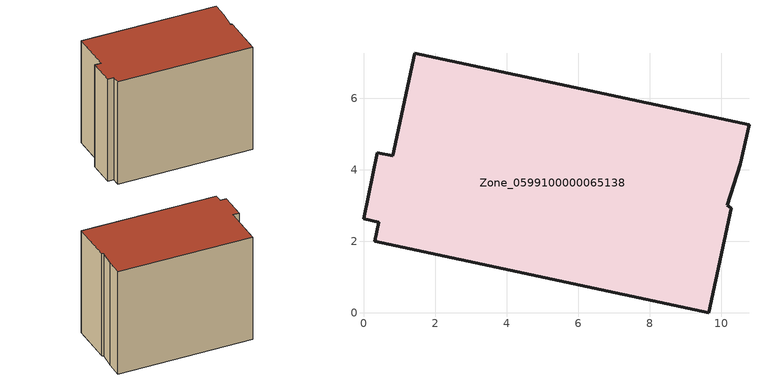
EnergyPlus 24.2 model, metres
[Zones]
Zone_0599100000065138
 floor ground (C_G): 10.17,3.01 10.28,2.93 9.65,0 0.31,2 0.43,2.54 0,2.63 0.39,4.48 0.82,4.39 1.44,7.27 10.78,5.27 10.54,4.17 z0
 wall outside (C_F): 0.82,4.39 0.39,4.48 0,2.63 0.43,2.54 0.31,2 9.65,0 10.28,2.93 10.17,3.01 10.54,4.17 10.78,5.27 1.44,7.27 0.82,4.39 z0:7.77
 roof outside (C_R): 10.54,4.17 10.78,5.27 1.44,7.27 0.82,4.39 0.39,4.48 0,2.63 0.43,2.54 0.31,2 9.65,0 10.28,2.93 10.17,3.01 z7.77
[BUILDING]
Pand.0599100000065138: North Axis=0; Terrain=City; Loads Convergence Tolerance Value=0.04; Temperature Convergence Tolerance Value=0.4; Solar Distribution=FullExterior; Maximum Number of Warmup Days=25; Minimum Number of Warmup Days=1
[Site:Location]
Rotterdam.The.Hague.AP_ZH_NLD Design_Conditions: Latitude=51.96; Longitude=4.45; Time Zone=1; Elevation=-4.5
[SITE:GROUNDTEMPERATURE:BUILDINGSURFACE]
18, 18, 18, 18, 18, 18, 18, 18, 18, 18, 18, 18
[MATERIAL] Thermal Absorptance=0.9; Solar Absorptance=0.7; Visible Absorptance=0.7
Name | Roughness | Thickness | Conductivity | Density | Specific Heat
G.TI.1975-1991 | MediumSmooth | 0.15 | 0.288461 | 540 | 1210
F.TI.1975-1991 | Rough | 0.3 | 0.230769 | 1920 | 840
R.TI.1975-1991 | MediumRough | 0.2 | 0.153846 | 1500 | 1000
[CONSTRUCTION]
C_G: G.TI.1975-1991
C_F: F.TI.1975-1991
C_R: R.TI.1975-1991
[ZONE]
Zone_0599100000065138: Type=1; Multiplier=1; Ceiling Height=Autocalculate; Volume=Autocalculate; Floor Area=autocalculate; Part of Total Floor Area=Yes
[ZONEINFILTRATION:DESIGNFLOWRATE]
Infil_Zone_0599100000065138: Zone or ZoneList or Space or SpaceList=Zone_0599100000065138; Schedule=AlwaysOn; Design Flow Rate Calculation Method=Flow/Area; Flow Rate per Floor Area=0.003; Constant Term Coefficient=1; Temperature Term Coefficient=0; Velocity Term Coefficient=0; Velocity Squared Term Coefficient=0
[HVACTEMPLATE:ZONE:IDEALLOADSAIRSYSTEM]
Zone_0599100000065138: Maximum Heating Supply Air Temperature=50; Minimum Cooling Supply Air Temperature=13; Maximum Heating Supply Air Humidity Ratio=0.0156; Minimum Cooling Supply Air Humidity Ratio=0.0077; Heating Limit=NoLimit; Cooling Limit=NoLimit; Dehumidification Control Type=ConstantSensibleHeatRatio; Cooling Sensible Heat Ratio=0.7; Dehumidification Setpoint=60; Humidification Control Type=None; Humidification Setpoint=30; Outdoor Air Method=None; Outdoor Air Flow Rate per Person=0.00944; Outdoor Air Flow Rate per Zone Floor Area=0; Outdoor Air Flow Rate per Zone=0; Demand Controlled Ventilation Type=None; Outdoor Air Economizer Type=NoEconomizer; Heat Recovery Type=None; Sensible Heat Recovery Effectiveness=0.7; Latent Heat Recovery Effectiveness=0.65
[ZONECONTROL:THERMOSTAT]
ThermostatControl_Zone_0599100000065138: Zone or ZoneList=Zone_0599100000065138; Control Type Schedule=DualSetpointControlType; Control 1=Thermostat_Zone_0599100000065138; Temperature Difference Between Cutout And Setpoint=0
[THERMOSTATSETPOINT:DUALSETPOINT]
Thermostat_Zone_0599100000065138: Heating Setpoint Temperature Schedule=HeatingSetpoint_Zone_0599100000065138; Cooling Setpoint Temperature Schedule=CoolingSetpoint_Zone_0599100000065138
[SCHEDULE:COMPACT]
HeatingSetpoint_Zone_0599100000065138: Through: 12/31, For: AllDays, Until: 24:00, 21
CoolingSetpoint_Zone_0599100000065138: Through: 12/31, For: AllDays, Until: 24:00, 24
DualSetpointControlType: Through: 12/31, For: AllDays, Until: 24:00, 4
AlwaysOn: Through: 12/31, For: AllDays, Until: 24:00, 1
